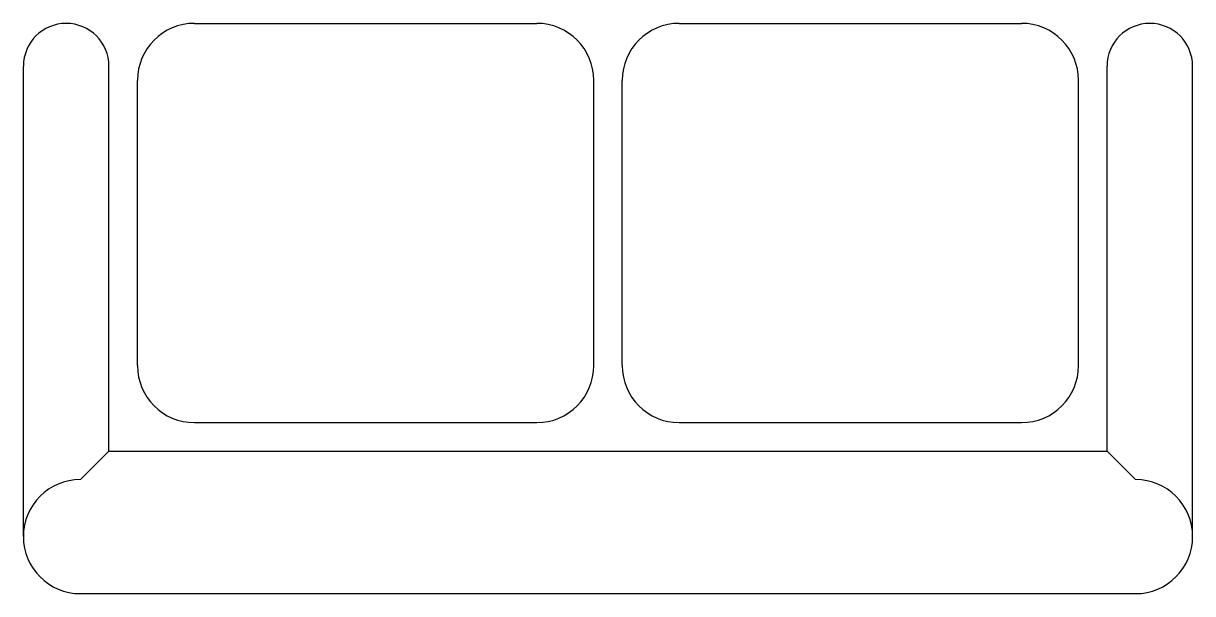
# Model space of a CAD drawing. Extents: x -703 to 703, y -343 to 343.
import ezdxf

# ---------------------------------------------------------------- set-up
doc = ezdxf.new("R2010")
doc.units = 0
doc.header["$LTSCALE"] = 1000
doc.layers.get('0').update_dxf_attribs({"linetype": 'CONTINUOUS'})

msp = doc.modelspace()

# ---------------------------------------------------------------- linework, layer by layer
for p, q in [((-497.1, 342.9), (-85.7, 342.9)), ((85.7, 342.9), (497.1, 342.9)), ((-702.9, -274.3), (-702.9, 291.4)), ((-600, -171.4), (-600, 291.4)), ((600, -171.4), (600, 291.4)), ((702.9, -274.3), (702.9, 291.4)), ((-565.7, -68.6), (-565.7, 274.3)), ((-17.1, -68.6), (-17.1, 274.3)), ((17.1, -68.6), (17.1, 274.3)), ((565.7, -68.6), (565.7, 274.3)), ((-497.1, -137.1), (-85.7, -137.1)), ((85.7, -137.1), (497.1, -137.1)), ((-634.3, -205.7), (-600, -171.4)), ((-600, -171.4), (600, -171.4)), ((634.3, -205.7), (600, -171.4)), ((-634.3, -342.9), (634.3, -342.9))]:
    msp.add_line(p, q)
for centre, radius, start, end in [((-651.4, 291.4), 51.4, 0, 180), ((-497.1, 274.3), 68.6, 90, 180), ((-85.7, 274.3), 68.6, 0, 90), ((85.7, 274.3), 68.6, 90, 180), ((497.1, 274.3), 68.6, 0, 90), ((651.4, 291.4), 51.4, 0, 180), ((-497.1, -68.6), 68.6, 180, 270), ((-85.7, -68.6), 68.6, 270, 0), ((85.7, -68.6), 68.6, 180, 270), ((497.1, -68.6), 68.6, 270, 0), ((-634.3, -274.3), 68.6, 90, 270), ((634.3, -274.3), 68.6, 270, 90)]:
    msp.add_arc(centre, radius, start, end)

doc.saveas('drawing.dxf')
